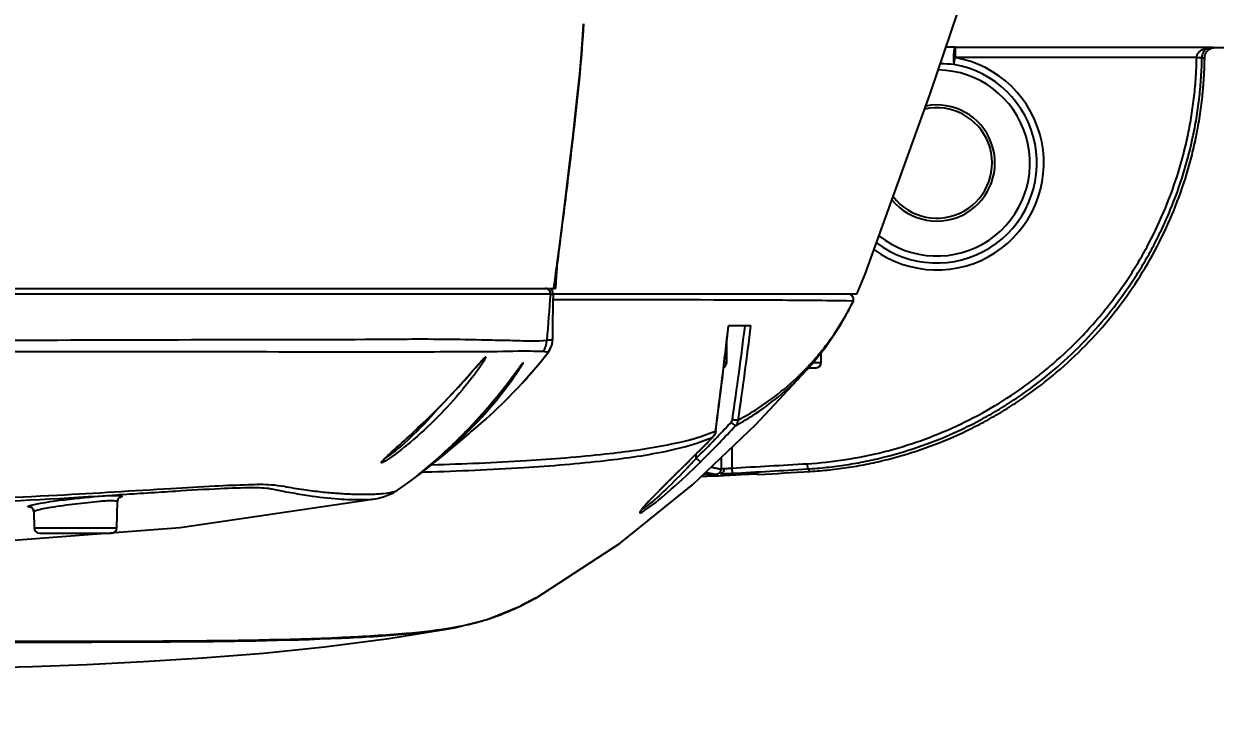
# Model space of a CAD drawing. Header units: millimetres. Extents: x 5828 to 6704, y 123 to 421.
# Drawn here: x 6559.23 to 6564.9, y 207.57 to 210.88 of the extents above; entities that cross this region are included whole.
import ezdxf

# ---------------------------------------------------------------- set-up
doc = ezdxf.new("R2010")
doc.units = ezdxf.units.MM
for name, color, linetype in [('外形图', 7, 'Continuous'), ('尺寸标注', 7, 'Continuous'), ('运动范围', 7, 'Continuous')]:
    doc.layers.add(name, color=color, linetype=linetype)
doc.styles.add('微软雅黑', font='msyh.ttc', dxfattribs={"height": 1.5})
doc.dimstyles.new('尺寸标注_1_20比例', dxfattribs={"dimtxt": 1.5, "dimasz": 1.25, "dimexe": 0.5, "dimexo": 0.4, "dimgap": 0.5, "dimtad": 1, "dimdec": 1, "dimlfac": 20, "dimdsep": 46, "dimtxsty": '微软雅黑', "dimcen": 0.09, "dimadec": 0, "dimazin": 0, "dimtp": 0.01, "dimtm": 0.01, "dimtfac": 1, "dimtdec": 1, "dimtofl": 0, "dimtmove": 0, "dimatfit": 3, "dimfxl": 1, "dimtolj": 1, "dimarcsym": 0})

# ---------------------------------------------------------------- blocks, each defined once
blk = doc.blocks.new('*D1146')
at = {"layer": 'Defpoints', "color": 0}
for p in [(6488.2514, 214.3423), (6559.4529, 214.3423), (6635.7237, 214.3423), (6618.6004, 203.913), (6564.9841, 201.5194)]:
    blk.add_point(p, dxfattribs=at)
at = {"layer": '尺寸标注', "color": 0, "lineweight": -2}
blk.add_arc((6559.4529, 214.3423), 13.965, 185.13022, 344.86978, dxfattribs=at)
at = {"layer": '尺寸标注', "color": 0}
for points in [[(6545.7519, 213.1029), (6545.3356, 213.0842), (6545.4878, 214.3423)], [(6573.1371, 210.6519), (6572.7305, 210.7426), (6573.2057, 211.9173)]]:
    blk.add_solid(points, dxfattribs=at)
at = {"layer": '尺寸标注', "color": 0, "insert": (6555.4094, 202.3101), "char_height": 1.5, "attachment_point": 5, "rotation": 341.4248, "style": '微软雅黑'}
blk.add_mtext('\\A1;{\\fAlibaba PuHuiTi 3.0 55 Regular|b0|i0|c134|p18;+\\A1;170%%d}', dxfattribs=at)

msp = doc.modelspace()

# ---------------------------------------------------------------- linework, layer by layer
at = {"layer": '外形图', "linetype": 'ByBlock'}
for p, q in [((6563.6647, 210.7691), (6563.621, 210.7692)), ((6563.6647, 210.7691), (6564.8885, 210.7691)), ((6563.6647, 210.7691), (6563.6647, 210.7191)), ((6564.9027, 210.7673), (6567.3529, 210.7673)), ((6563.6591, 210.6866), (6563.6647, 210.7191)), ((6564.8148, 210.7191), (6563.6645, 210.7191)), ((6561.7747, 209.7707), (6561.7731, 209.7588)), ((6561.7688, 209.6978), (6561.7701, 209.7182)), ((6561.7728, 209.7559), (6561.7701, 209.7348)), ((6561.7701, 209.7182), (6561.7711, 209.7348)), ((6561.7702, 209.7346), (6561.7703, 209.7352)), ((6561.7731, 209.7588), (6561.7703, 209.7368)), ((6561.7703, 209.7352), (6561.7709, 209.7403)), ((6561.7709, 209.7403), (6561.7723, 209.7515)), ((6561.7711, 209.7348), (6561.7722, 209.7509)), ((6561.7644, 209.6198), (6561.766, 209.6491)), ((6561.766, 209.6491), (6561.7674, 209.6745)), ((6561.7674, 209.6745), (6561.7688, 209.6978)), ((6563.1974, 209.5923), (6563.236, 209.6876)), ((6555.084, 209.6198), (6561.7626, 209.6198)), ((6555.091, 209.5935), (6561.7388, 209.5935)), ((6561.74, 209.6163), (6561.7273, 209.6198)), ((6561.7491, 209.6071), (6561.74, 209.6163)), ((6561.7523, 209.5941), (6561.7491, 209.6071)), ((6563.1974, 209.5923), (6561.7523, 209.5923)), ((6563.1798, 209.5594), (6563.1477, 209.5602)), ((6563.1766, 209.5828), (6563.1679, 209.5898)), ((6563.1814, 209.5726), (6563.1766, 209.5828)), ((6563.179, 209.5565), (6563.1804, 209.5594)), ((6563.1794, 209.5562), (6563.1804, 209.5594)), ((6563.1804, 209.5594), (6563.1798, 209.5594)), ((6562.6932, 209.4423), (6562.5859, 209.4423)), ((6561.7493, 209.3777), (6561.7498, 209.3777)), ((6562.5779, 209.2673), (6562.5779, 209.3662)), ((6561.6796, 209.2553), (6561.7289, 209.3169)), ((6561.7288, 209.3172), (6561.7289, 209.3169)), ((6563.0279, 209.2673), (6563.0279, 209.3149)), ((6561.3884, 209.2496), (6561.3959, 209.2581)), ((6561.6008, 209.2568), (6561.6041, 209.2612)), ((6561.6046, 209.1691), (6561.6796, 209.2553)), ((6562.5662, 209.2673), (6562.5779, 209.2673)), ((6562.7167, 208.9712), (6562.9808, 209.2561)), ((6562.9692, 209.2431), (6562.9808, 209.2561)), ((6562.9766, 209.2607), (6562.9788, 209.2631)), ((6562.9808, 209.2561), (6562.9828, 209.2585)), ((6562.9896, 209.2673), (6563.0279, 209.2673)), ((6561.5886, 209.2405), (6561.5912, 209.2439)), ((6562.9679, 209.2423), (6563.0029, 209.2423)), ((6561.5788, 209.1415), (6561.61, 209.1751)), ((6561.6046, 209.1691), (6561.6101, 209.1751)), ((6561.3499, 208.9279), (6561.3602, 208.9367)), ((6562.5116, 208.9117), (6562.5114, 208.9117)), ((6562.5256, 208.9406), (6562.5249, 208.9408)), ((6562.6019, 208.8623), (6562.6019, 208.7645)), ((6560.9566, 208.816), (6560.9647, 208.8237)), ((6560.9647, 208.8237), (6560.9743, 208.8326)), ((6562.4328, 208.8115), (6562.4329, 208.8319)), ((6562.5519, 208.8149), (6562.5519, 208.7612)), ((6561.1015, 208.725), (6561.1272, 208.7446)), ((6561.1269, 208.7453), (6561.1292, 208.7454)), ((6561.1272, 208.7446), (6561.1527, 208.7643)), ((6561.1292, 208.7454), (6561.1443, 208.7459)), ((6561.1541, 208.7687), (6561.1633, 208.7764)), ((6561.1633, 208.7764), (6561.1733, 208.785)), ((6561.1683, 208.7798), (6561.1741, 208.78)), ((6561.1733, 208.785), (6561.1841, 208.7944)), ((6562.3855, 208.7852), (6562.3853, 208.7851)), ((6562.6019, 208.7645), (6562.6033, 208.7395)), ((6562.9601, 208.7851), (6562.9616, 208.7602)), ((6562.9747, 208.7483), (6562.9616, 208.7602)), ((6562.4774, 208.7332), (6562.5258, 208.7358)), ((6562.5307, 208.7364), (6562.5364, 208.7367)), ((6562.5473, 208.7371), (6562.5474, 208.7371)), ((6562.6753, 208.7356), (6562.6858, 208.7362)), ((6562.6858, 208.7362), (6562.6966, 208.7367)), ((6562.6966, 208.7367), (6562.7049, 208.7371)), ((6562.7049, 208.7371), (6562.7108, 208.7374)), ((6562.7108, 208.7374), (6562.7144, 208.7375)), ((6562.7144, 208.7375), (6562.717, 208.7376)), ((6562.717, 208.7376), (6562.7187, 208.7376)), ((6562.7187, 208.7376), (6562.7199, 208.7376)), ((6562.7199, 208.7376), (6562.7206, 208.7377)), ((6562.7206, 208.7377), (6562.7212, 208.7377)), ((6562.7212, 208.7377), (6562.7216, 208.7377)), ((6562.7216, 208.7377), (6562.7218, 208.7377)), ((6562.722, 208.7377), (6562.7221, 208.7377)), ((6562.7253, 208.7376), (6562.7293, 208.7339)), ((6559.6755, 208.637), (6559.6871, 208.6378)), ((6560.9918, 208.6467), (6561.0107, 208.6586)), ((6559.6748, 208.4794), (6559.677, 208.6056)), ((6560.9132, 208.6198), (6560.9136, 208.6198)), ((6559.2758, 208.5693), (6559.2796, 208.5569)), ((6559.2796, 208.5569), (6559.2809, 208.4794)), ((6559.2809, 208.4794), (6559.6748, 208.4794)), ((6559.3059, 208.4548), (6559.6498, 208.4548)), ((6561.5972, 208.1079), (6561.6673, 208.1445)), ((6561.6674, 208.1445), (6561.5998, 208.1092)), ((6561.669, 208.1454), (6561.6674, 208.1445)), ((6561.5925, 208.1057), (6561.5973, 208.108)), ((6561.5972, 208.1079), (6561.5973, 208.1079)), ((6561.5973, 208.108), (6561.5998, 208.1092)), ((6561.2823, 208.0041), (6561.2825, 208.0041))]:
    msp.add_line(p, q, dxfattribs=at)
for points in [[(6563.2366, 209.6882), (6563.5459, 210.5472), (6563.8129, 211.3365), (6564.007, 211.9704), (6564.1416, 212.4624)], [(6561.7723, 209.7515), (6561.781, 209.8193), (6561.8, 209.9686), (6561.8166, 210.1018), (6561.8314, 210.2228), (6561.8447, 210.3349), (6561.8568, 210.4409), (6561.8678, 210.5431), (6561.8777, 210.642), (6561.8861, 210.737), (6561.8929, 210.8275), (6561.8963, 210.8802)], [(6561.7498, 209.3779), (6561.7499, 209.3962), (6561.7502, 209.4355), (6561.7505, 209.475), (6561.751, 209.5145), (6561.7516, 209.5537), (6561.7524, 209.5943)], [(6562.9827, 209.2588), (6563.0489, 209.341), (6563.1205, 209.4483), (6563.1794, 209.5562)], [(6563.1794, 209.5562), (6563.1813, 209.5614), (6563.1814, 209.5726)], [(6561.7289, 209.3169), (6561.7316, 209.3206), (6561.7451, 209.3477), (6561.7498, 209.3775)], [(6561.3959, 209.2581), (6561.4026, 209.2657), (6561.4086, 209.2723), (6561.4137, 209.2779), (6561.4179, 209.2825), (6561.4212, 209.2858), (6561.4232, 209.2877), (6561.4234, 209.2879)], [(6561.5913, 209.2441), (6561.5954, 209.2496), (6561.5988, 209.2541), (6561.6016, 209.2578), (6561.6036, 209.2604), (6561.6038, 209.2606)], [(6561.0282, 208.8815), (6561.0457, 208.8975), (6561.0648, 208.915), (6561.0856, 208.9343), (6561.1079, 208.9553), (6561.1321, 208.9783), (6561.1588, 209.0042), (6561.1865, 209.0316), (6561.2114, 209.0567), (6561.2327, 209.0786), (6561.2517, 209.0984), (6561.2691, 209.1168), (6561.2852, 209.1341), (6561.3002, 209.1504), (6561.3142, 209.1659), (6561.3274, 209.1804), (6561.3396, 209.1941), (6561.351, 209.2069), (6561.3615, 209.2189), (6561.3884, 209.2496)], [(6561.1841, 208.7944), (6561.1899, 208.7994), (6561.1958, 208.8046), (6561.202, 208.8101), (6561.2084, 208.8158), (6561.215, 208.8217), (6561.2219, 208.8279), (6561.2289, 208.8343), (6561.2362, 208.841), (6561.2437, 208.8479), (6561.2515, 208.8551), (6561.2594, 208.8626), (6561.2676, 208.8704), (6561.2761, 208.8785), (6561.2848, 208.8869), (6561.2937, 208.8956), (6561.3028, 208.9046), (6561.3122, 208.9139), (6561.3218, 208.9235), (6561.3316, 208.9336), (6561.3418, 208.944), (6561.3523, 208.955), (6561.3632, 208.9664), (6561.3746, 208.9786), (6561.3868, 208.9919), (6561.3999, 209.0062), (6561.4137, 209.0216), (6561.428, 209.0379), (6561.4426, 209.0547), (6561.4571, 209.0717), (6561.4712, 209.0886), (6561.4846, 209.1049), (6561.497, 209.1202), (6561.5084, 209.1346), (6561.5191, 209.1481), (6561.529, 209.1608), (6561.5383, 209.1729), (6561.5469, 209.1843), (6561.555, 209.1951), (6561.5625, 209.2051), (6561.5694, 209.2143), (6561.5913, 209.2441)], [(6561.3602, 208.9367), (6561.3725, 208.9471), (6561.3967, 208.9678), (6561.4307, 208.9976), (6561.4728, 209.036), (6561.5225, 209.0839), (6561.5788, 209.1415)], [(6561.669, 208.1454), (6562.0697, 208.4066), (6562.4159, 208.686), (6562.7167, 208.9712)], [(6561.1527, 208.7643), (6561.1778, 208.784), (6561.2024, 208.8037), (6561.2265, 208.8233), (6561.2493, 208.8421), (6561.2697, 208.8592), (6561.2878, 208.8745), (6561.3039, 208.8882), (6561.318, 208.9003), (6561.3499, 208.9279)], [(6560.9743, 208.8326), (6560.9854, 208.8428), (6560.9981, 208.8543), (6561.0282, 208.8815)], [(6560.9404, 208.7993), (6560.9419, 208.8011), (6560.9452, 208.8047), (6560.9501, 208.8097), (6560.9566, 208.816)], [(6562.2046, 208.6036), (6562.2175, 208.6172), (6562.2324, 208.6327), (6562.2495, 208.6502), (6562.2687, 208.6696), (6562.2902, 208.6912), (6562.3141, 208.7149), (6562.3406, 208.7411), (6562.3699, 208.7699), (6562.3855, 208.7852)], [(6561.0104, 208.6584), (6561.0472, 208.6848), (6561.0758, 208.7058), (6561.1015, 208.725)], [(6562.5258, 208.7358), (6562.5268, 208.7358), (6562.5279, 208.7359), (6562.5291, 208.7361), (6562.5302, 208.7363), (6562.5314, 208.7365), (6562.5326, 208.7368), (6562.5338, 208.7371)], [(6562.5338, 208.7371), (6562.5351, 208.7376), (6562.5365, 208.7381)], [(6562.7218, 208.7377), (6562.722, 208.7377), (6562.722, 208.7377)], [(6562.7221, 208.7377), (6562.7222, 208.7377), (6562.7222, 208.7377)], [(6560.9136, 208.6198), (6560.9443, 208.6271), (6560.9918, 208.6467)], [(6559.0365, 208.4106), (6559.9768, 208.4807), (6560.9132, 208.6198)], [(6559.265, 208.5782), (6559.2651, 208.5782), (6559.269, 208.5762), (6559.2758, 208.5693)], [(6559.677, 208.6056), (6559.6807, 208.6179), (6559.6856, 208.6233), (6559.6871, 208.6243)], [(6561.2825, 208.0041), (6561.4378, 208.0436), (6561.5973, 208.1079)], [(6554.9488, 207.9522), (6555.2784, 207.904), (6555.6154, 207.866), (6555.9367, 207.839), (6556.236, 207.8205), (6556.5098, 207.8084), (6556.7792, 207.8003), (6557.0537, 207.7952), (6557.3366, 207.7928), (6557.6423, 207.7929), (6557.9968, 207.7955), (6558.3716, 207.8002), (6558.7059, 207.8058), (6559.0059, 207.8123), (6559.2738, 207.8199), (6559.532, 207.8295), (6559.8008, 207.8425), (6560.0846, 207.8603), (6560.372, 207.8834), (6560.6638, 207.9132), (6560.969, 207.9527), (6561.2823, 208.0041)]]:
    msp.add_lwpolyline(points, dxfattribs=at)
for centre, radius, start, end in [((6563.5779, 210.2173), 0.5093, 234.0208, 80.2004), ((6563.5779, 210.2173), 0.4762, 232.8658, 80.1798), ((6563.577, 209.6585), 1.0313, 85.4358, 89.0516), ((6563.5779, 210.2173), 0.4432, 231.5234, 89.1826), ((6563.5779, 210.2173), 0.2765, 219.3151, 101.0604), ((6563.5779, 210.2173), 0.2629, 217.5368, 102.8392), ((6504.3945, 217.1614), 57.8542, 352.509836, 352.626662), ((6508.4301, 216.6408), 53.7852, 352.4993, 352.62282), ((6561.7138, 209.5948), 0.025, 356.9927, 89.9791), ((6573.6279, 208.5618), 11.9338, 175.04159, 176.10233), ((6528.05, 213.39), 34.7608, 352.64636, 353.47905), ((6527.8667, 213.4242), 34.9476, 352.62898, 353.45755), ((6535.7563, 212.8478), 27.1237, 351.83613, 352.78728), ((6535.9161, 212.8186), 26.9891, 351.85163, 352.81362), ((6559.9386, 210.6915), 2.2569, 318.0138, 322.4854), ((6562.2134, 208.5493), 1.0821, 137.8773, 138.2232), ((6562.5529, 209.2673), 0.025, 295.6163, 0), ((6562.0566, 210.1083), 1.2509, 316.5532, 317.3483), ((6562.0803, 210.0866), 1.2188, 317.4956, 319.4234), ((6563.0029, 209.2673), 0.025, 270, 0), ((6560.473, 209.9639), 1.334, 325.3019, 326.573), ((6562.0071, 210.1129), 1.2966, 316.9909, 317.8873), ((6559.9509, 210.6808), 2.2406, 317.7756, 318.0085), ((6559.4921, 210.7291), 2.5706, 318.3412, 320.441), ((6559.5215, 210.703), 2.5313, 314.3377, 318.3385), ((6557.8135, 213.4553), 6.5501, 316.23691, 316.93156), ((6557.822, 213.4576), 6.5311, 314.32316, 315.89031), ((6557.8219, 213.4576), 6.5313, 314.80791, 315.89216), ((6562.181, 209.772), 0.8995, 291.143, 292.48), ((6557.8956, 213.3769), 6.4366, 315.95141, 316.23569), ((6557.8394, 213.4346), 6.5438, 315.93014, 316.93283), ((6559.5407, 210.6834), 2.5039, 312.7686, 314.3372), ((6558.0079, 213.2677), 6.2799, 314.79796, 315.95493), ((6558.0143, 213.2652), 6.3003, 314.79815, 315.9307), ((6560.9184, 208.8103), 0.0249, 333.7087, 340.3548), ((6561.1657, 208.5872), 0.3101, 134.9852, 135.4396), ((6561.7653, 207.9624), 1.176, 132.8717, 133.3359), ((6559.5762, 210.6442), 2.451, 309.2405, 312.7825), ((6557.8238, 213.4558), 6.5287, 314.32488, 314.80786), ((6560.2211, 210.8128), 2.9827, 316.8716, 317.859), ((6558.33, 212.1749), 4.4248, 308.9443, 309.2002), ((6560.2302, 210.8042), 2.9702, 316.7234, 316.872), ((6562.5269, 208.7612), 0.025, 292.6043, 0.0008), ((6559.3279, 268.6374), 59.9623, 273.129991, 273.472858), ((6559.3279, 268.6374), 59.9873, 273.129991, 273.472858), ((6559.3279, 268.6374), 60, 273.250295, 273.484624), ((6559.3279, 268.6374), 59.9952, 272.988502, 273.198509), ((6562.7239, 208.7626), 0.025, 265.2783, 266.0857), ((6562.7239, 208.7626), 0.025, 266.0893, 273.2594), ((6559.702, 208.6051), 0.025, 97.1846, 178.947), ((6560.9894, 208.6883), 0.0366, 301.07, 305.2215), ((6562.5503, 208.2603), 0.4868, 138.7964, 139.4844), ((6562.6333, 208.1878), 0.597, 138.4825, 138.8076), ((6559.2533, 208.556), 0.0262, 28.6516, 34.882), ((6559.3059, 208.4798), 0.025, 181, 270), ((6559.6498, 208.4798), 0.025, 270, 359), ((6561.0246, 209.4807), 1.4967, 279.9244, 280.2302), ((6561.0581, 209.2986), 1.3116, 280.2057, 281.7538), ((6561.1109, 209.0474), 1.0549, 281.7255, 287.1752), ((6561.0767, 209.1588), 1.1715, 287.1648, 288.7968)]:
    msp.add_arc(centre, radius, start, end, dxfattribs=at)
for points, knots in [([(6561.8963, 210.8802), (6561.887, 210.7223), (6561.8606, 210.465), (6561.8161, 210.0956), (6561.7892, 209.8834), (6561.7747, 209.7707)], [0, 0, 0, 0, 0.425074, 0.694694, 1, 1, 1, 1]), ([(6563.6647, 210.7691), (6563.6643, 210.7691), (6563.6637, 210.7691), (6563.663, 210.7689), (6563.6625, 210.7686), (6563.6621, 210.7683), (6563.6617, 210.7678), (6563.6615, 210.7672), (6563.6614, 210.7665), (6563.6614, 210.766), (6563.6614, 210.7653), (6563.6614, 210.7646), (6563.6614, 210.764), (6563.6613, 210.7634), (6563.6612, 210.763), (6563.6611, 210.7626), (6563.661, 210.7622), (6563.6609, 210.7617), (6563.6607, 210.7612), (6563.6606, 210.7607), (6563.6605, 210.7601), (6563.6603, 210.7592), (6563.6601, 210.7581), (6563.6599, 210.7569), (6563.6597, 210.7558), (6563.6595, 210.7541), (6563.6592, 210.7519), (6563.6589, 210.7491), (6563.6584, 210.7451), (6563.658, 210.7399), (6563.6576, 210.7332), (6563.6574, 210.7263), (6563.6573, 210.7193), (6563.6574, 210.7122), (6563.6575, 210.7053), (6563.6578, 210.6987), (6563.6583, 210.6934), (6563.6587, 210.6894), (6563.659, 210.6875), (6563.6591, 210.6866)], [0, 0, 0, 0, 0.01448, 0.021282, 0.027582, 0.033281, 0.038574, 0.049491, 0.055726, 0.062617, 0.070191, 0.078462, 0.087461, 0.092263, 0.097302, 0.102573, 0.107991, 0.113547, 0.119263, 0.125134, 0.131149, 0.14362, 0.156674, 0.170277, 0.184424, 0.199101, 0.229975, 0.26277, 0.297323, 0.370976, 0.449431, 0.531182, 0.614625, 0.698095, 0.779926, 0.858507, 0.932324, 0.967012, 1, 1, 1, 1]), ([(6564.8148, 210.7191), (6564.8148, 210.7197), (6564.8149, 210.7206), (6564.815, 210.7217), (6564.8151, 210.7229), (6564.8153, 210.7243), (6564.8156, 210.726), (6564.816, 210.7277), (6564.8166, 210.7299), (6564.818, 210.7335), (6564.8205, 210.7384), (6564.8243, 210.7437), (6564.8287, 210.7483), (6564.8349, 210.7536), (6564.8435, 210.7589), (6564.8544, 210.7636), (6564.8656, 210.7668), (6564.877, 210.7687), (6564.8847, 210.7691), (6564.8885, 210.7691)], [0, 0, 0, 0, 0.017743, 0.026615, 0.035478, 0.053159, 0.070781, 0.088333, 0.105792, 0.140393, 0.208175, 0.274163, 0.338574, 0.401687, 0.524896, 0.645492, 0.764459, 0.88246, 1, 1, 1, 1]), ([(6564.8399, 210.7197), (6564.8399, 210.722), (6564.8403, 210.7265), (6564.8421, 210.7347), (6564.8458, 210.7437), (6564.8519, 210.7523), (6564.8587, 210.7588), (6564.8659, 210.7635), (6564.8734, 210.7668), (6564.8809, 210.7687), (6564.886, 210.7691), (6564.8885, 210.7691)], [0, 0, 0, 0, 0.089181, 0.174744, 0.329546, 0.464575, 0.585229, 0.696147, 0.80067, 0.901289, 1, 1, 1, 1]), ([(6564.8528, 210.7198), (6564.8529, 210.7206), (6564.8529, 210.7218), (6564.853, 210.7233), (6564.8532, 210.7249), (6564.8536, 210.7269), (6564.8541, 210.7292), (6564.8547, 210.7315), (6564.8554, 210.7338), (6564.8563, 210.736), (6564.8575, 210.7389), (6564.8594, 210.7424), (6564.8628, 210.7477), (6564.868, 210.7537), (6564.8755, 210.7596), (6564.884, 210.764), (6564.8932, 210.7667), (6564.8995, 210.7673), (6564.9027, 210.7673)], [0, 0, 0, 0, 0.031284, 0.046918, 0.06255, 0.093834, 0.125127, 0.156399, 0.187673, 0.218955, 0.250234, 0.312772, 0.375312, 0.500249, 0.625187, 0.750125, 0.875063, 1, 1, 1, 1]), ([(6564.8885, 210.7691), (6564.8909, 210.7685), (6564.8956, 210.7676), (6564.9003, 210.7673), (6564.9027, 210.7673)], [0, 0, 0, 0, 0.504256, 1, 1, 1, 1]), ([(6562.9601, 208.7851), (6563.0213, 208.7889), (6563.1435, 208.802), (6563.294, 208.8326), (6563.4123, 208.8653), (6563.5289, 208.9036), (6563.6711, 208.9615), (6563.8346, 209.0466), (6563.9636, 209.1299), (6564.0618, 209.2035), (6564.1565, 209.2816), (6564.2456, 209.3663), (6564.3284, 209.4568), (6564.3873, 209.5275), (6564.4429, 209.6009), (6564.495, 209.6768), (6564.5435, 209.7551), (6564.6032, 209.8623), (6564.6684, 210.0014), (6564.7203, 210.1459), (6564.7536, 210.264), (6564.7745, 210.3537), (6564.7883, 210.4291), (6564.7973, 210.4898), (6564.803, 210.5355), (6564.8076, 210.5813), (6564.8106, 210.6195), (6564.8124, 210.6502), (6564.8138, 210.6808), (6564.8145, 210.7038), (6564.8148, 210.7191)], [0, 0, 0, 0, 0.062491, 0.124982, 0.156236, 0.18749, 0.249981, 0.312473, 0.374964, 0.406218, 0.437472, 0.499963, 0.531217, 0.562471, 0.593725, 0.624979, 0.656233, 0.687487, 0.749978, 0.812469, 0.843723, 0.874977, 0.906231, 0.921859, 0.937487, 0.953115, 0.968744, 0.976558, 0.984372, 1, 1, 1, 1]), ([(6562.9616, 208.7602), (6562.9927, 208.7621), (6563.0546, 208.7673), (6563.1471, 208.7794), (6563.2389, 208.7959), (6563.3601, 208.8234), (6563.509, 208.8685), (6563.6531, 208.9272), (6563.7647, 208.982), (6563.8463, 209.027), (6563.9258, 209.0758), (6564.0287, 209.1457), (6564.1509, 209.2419), (6564.2863, 209.3705), (6564.409, 209.5111), (6564.4999, 209.6373), (6564.5654, 209.743), (6564.6107, 209.8245), (6564.6522, 209.908), (6564.7023, 210.0218), (6564.7549, 210.1683), (6564.7935, 210.319), (6564.816, 210.4412), (6564.8285, 210.5336), (6564.8367, 210.6265), (6564.8393, 210.6887), (6564.8399, 210.7197)], [0, 0, 0, 0, 0.031254, 0.062508, 0.093763, 0.125017, 0.187508, 0.25, 0.281254, 0.312508, 0.343763, 0.375017, 0.437508, 0.5, 0.562492, 0.624983, 0.656237, 0.687492, 0.718746, 0.75, 0.812492, 0.874983, 0.906237, 0.937492, 0.968746, 1, 1, 1, 1]), ([(6562.9747, 208.7483), (6563.0058, 208.7502), (6563.068, 208.7554), (6563.1608, 208.7677), (6563.253, 208.7842), (6563.3747, 208.812), (6563.5241, 208.8574), (6563.6687, 208.9166), (6563.7806, 208.9718), (6563.8625, 209.0171), (6563.9422, 209.0663), (6564.0453, 209.1366), (6564.1678, 209.2335), (6564.3032, 209.363), (6564.426, 209.5046), (6564.535, 209.657), (6564.6292, 209.819), (6564.7079, 209.9891), (6564.76, 210.1363), (6564.7932, 210.2566), (6564.8139, 210.3479), (6564.8276, 210.4247), (6564.8364, 210.4865), (6564.8409, 210.5252), (6564.844, 210.5563), (6564.8461, 210.5796), (6564.8479, 210.6029), (6564.8494, 210.6263), (6564.8507, 210.6496), (6564.8516, 210.673), (6564.8524, 210.6964), (6564.8527, 210.712), (6564.8528, 210.7198)], [0, 0, 0, 0, 0.031255, 0.062509, 0.093764, 0.125019, 0.187511, 0.250004, 0.281258, 0.312513, 0.343768, 0.375023, 0.437515, 0.500007, 0.5625, 0.624992, 0.687484, 0.749977, 0.812469, 0.843724, 0.874978, 0.906231, 0.921859, 0.937487, 0.945301, 0.953115, 0.960929, 0.968744, 0.976558, 0.984372, 0.992186, 1, 1, 1, 1]), ([(6564.8148, 210.7191), (6564.8164, 210.7191), (6564.8196, 210.7192), (6564.8242, 210.7192), (6564.8278, 210.7193), (6564.8305, 210.7193), (6564.8323, 210.7193), (6564.834, 210.7194), (6564.8354, 210.7194), (6564.8367, 210.7195), (6564.8376, 210.7195), (6564.8383, 210.7196), (6564.8387, 210.7196), (6564.839, 210.7196), (6564.8393, 210.7196), (6564.8395, 210.7197), (6564.8397, 210.7197), (6564.8398, 210.7197), (6564.8398, 210.7197), (6564.8399, 210.7197)], [0, 0, 0, 0, 0.192695, 0.378182, 0.549492, 0.627794, 0.700197, 0.766018, 0.824642, 0.875516, 0.918165, 0.936277, 0.95219, 0.965868, 0.977279, 0.986401, 0.993218, 0.997731, 1, 1, 1, 1]), ([(6564.8399, 210.7197), (6564.842, 210.7192), (6564.8462, 210.7184), (6564.8505, 210.718), (6564.8527, 210.718)], [0, 0, 0, 0, 0.503978, 1, 1, 1, 1]), ([(6561.7388, 209.5933), (6561.7426, 209.593), (6561.747, 209.5936), (6561.7516, 209.5945), (6561.7523, 209.5943)], [0, 0, 0, 0, 0.835733, 1, 1, 1, 1]), ([(6563.1477, 209.5602), (6563.0228, 209.5625), (6562.5578, 209.5647), (6562.0927, 209.5663), (6561.7526, 209.5664)], [0, 0, 0, 0, 0.268609, 1, 1, 1, 1]), ([(6563.006, 209.2938), (6563.0227, 209.3134), (6563.0884, 209.3953), (6563.1435, 209.4856), (6563.179, 209.5565)], [0, 0, 0, 0, 0.245187, 1, 1, 1, 1]), ([(6555.102, 209.3759), (6555.1013, 209.3764), (6555.11, 209.3759), (6555.115, 209.3769), (6555.1343, 209.3766), (6555.1679, 209.377), (6555.2295, 209.3767), (6555.3204, 209.3765), (6555.4368, 209.3763), (6555.5768, 209.3761), (6555.7395, 209.376), (6555.9973, 209.3753), (6556.364, 209.3736), (6556.848, 209.3733), (6557.3785, 209.3732), (6558.1254, 209.3729), (6559.0335, 209.3723), (6560.0076, 209.3769), (6560.7355, 209.3757), (6561.1913, 209.3809), (6561.4305, 209.3747), (6561.5853, 209.3724), (6561.6727, 209.368), (6561.7218, 209.373)], [0, 0, 0, 0, 0.000427, 0.001898, 0.004404, 0.007923, 0.017915, 0.031757, 0.049359, 0.070576, 0.095226, 0.123086, 0.187429, 0.261385, 0.342448, 0.427849, 0.59985, 0.754008, 0.869259, 0.929728, 0.96057, 0.97765, 1, 1, 1, 1]), ([(6561.7218, 209.373), (6561.7266, 209.3741), (6561.7342, 209.3751), (6561.7433, 209.3762), (6561.7476, 209.3782), (6561.7493, 209.3777)], [0, 0, 0, 0, 0.535776, 0.811499, 1, 1, 1, 1]), ([(6555.1223, 209.3186), (6555.1233, 209.3174), (6555.1307, 209.3204), (6555.1428, 209.3183), (6555.166, 209.32), (6555.1969, 209.3192), (6555.2371, 209.3191), (6555.3078, 209.3184), (6555.4171, 209.3184), (6555.5724, 209.3188), (6555.7586, 209.3193), (6555.9736, 209.3193), (6556.2148, 209.3192), (6556.4795, 209.3191), (6556.87, 209.3198), (6557.3916, 209.3211), (6558.0399, 209.3209), (6558.6959, 209.3206), (6559.3285, 209.3195), (6560.0417, 209.32), (6560.6809, 209.3179), (6561.1646, 209.3182), (6561.3456, 209.3198), (6561.3863, 209.3193)], [0, 0, 0, 0, 0.000739, 0.002885, 0.006453, 0.011451, 0.017863, 0.025662, 0.045313, 0.070198, 0.100041, 0.134499, 0.173165, 0.215574, 0.261246, 0.360193, 0.465368, 0.571772, 0.674354, 0.768318, 0.91334, 0.980486, 1, 1, 1, 1]), ([(6561.3863, 209.3193), (6561.4524, 209.3186), (6561.5378, 209.3214), (6561.6438, 209.3229), (6561.6836, 209.3205), (6561.7042, 209.3207)], [0, 0, 0, 0, 0.624123, 0.805671, 1, 1, 1, 1]), ([(6561.7042, 209.3207), (6561.7087, 209.3201), (6561.7154, 209.3187), (6561.7236, 209.3171), (6561.7276, 209.3181), (6561.729, 209.3175)], [0, 0, 0, 0, 0.54583, 0.818719, 1, 1, 1, 1]), ([(6560.9651, 208.8243), (6560.9999, 208.8566), (6561.0786, 208.9264), (6561.1957, 209.0391), (6561.3073, 209.1563), (6561.3752, 209.2352), (6561.4065, 209.2702)], [0, 0, 0, 0, 0.226664, 0.502701, 0.77597, 1, 1, 1, 1]), ([(6561.415, 209.2645), (6561.3895, 209.2255), (6561.3259, 209.1425), (6561.2173, 209.0198), (6561.0962, 208.9055), (6561.0113, 208.8372), (6560.9705, 208.8097)], [0, 0, 0, 0, 0.219025, 0.489766, 0.768963, 1, 1, 1, 1]), ([(6561.4313, 209.2937), (6561.4314, 209.2901), (6561.4242, 209.2803), (6561.4192, 209.2709), (6561.415, 209.2645)], [0, 0, 0, 0, 0.318377, 1, 1, 1, 1]), ([(6561.4222, 209.2872), (6561.4235, 209.2885), (6561.4251, 209.2902), (6561.4313, 209.2956), (6561.4313, 209.2937)], [0, 0, 0, 0, 0.479339, 1, 1, 1, 1]), ([(6561.5863, 209.2291), (6561.5918, 209.2374), (6561.594, 209.2414), (6561.6118, 209.2689), (6561.6086, 209.2659)], [0, 0, 0, 0, 0.692317, 1, 1, 1, 1]), ([(6561.6041, 209.2612), (6561.6052, 209.2625), (6561.6057, 209.2632), (6561.6086, 209.2664), (6561.6086, 209.2659)], [0, 0, 0, 0, 0.780434, 1, 1, 1, 1]), ([(6561.1289, 208.7466), (6561.1643, 208.7742), (6561.328, 208.9092), (6561.4746, 209.0669), (6561.5697, 209.2045)], [0, 0, 0, 0, 0.211698, 1, 1, 1, 1]), ([(6561.474, 209.0919), (6561.4852, 209.1056), (6561.5246, 209.1542), (6561.562, 209.2043), (6561.5886, 209.2405)], [0, 0, 0, 0, 0.282759, 1, 1, 1, 1]), ([(6562.62, 208.9661), (6562.6518, 208.9839), (6562.774, 209.057), (6562.8831, 209.1511), (6562.9553, 209.2284)], [0, 0, 0, 0, 0.256416, 1, 1, 1, 1]), ([(6562.6327, 208.9932), (6562.6642, 209.0104), (6562.7851, 209.0809), (6562.8932, 209.1725), (6562.9647, 209.248)], [0, 0, 0, 0, 0.25648, 1, 1, 1, 1]), ([(6561.2137, 209.0589), (6561.1735, 209.0113), (6561.0961, 208.9289), (6561.0117, 208.8532), (6560.9707, 208.8237)], [0, 0, 0, 0, 0.552261, 1, 1, 1, 1]), ([(6562.5986, 208.9824), (6562.603, 208.9782), (6562.6097, 208.974), (6562.6172, 208.9654), (6562.62, 208.9661)], [0, 0, 0, 0, 0.67332, 1, 1, 1, 1]), ([(6562.6051, 208.9961), (6562.6082, 208.9956), (6562.6173, 208.9946), (6562.6266, 208.9924), (6562.6327, 208.9932)], [0, 0, 0, 0, 0.336721, 1, 1, 1, 1]), ([(6561.1443, 208.7459), (6561.3001, 208.7508), (6561.586, 208.7621), (6561.9729, 208.7946), (6562.2751, 208.836), (6562.4447, 208.883), (6562.5114, 208.9117)], [0, 0, 0, 0, 0.338337, 0.620829, 0.842432, 1, 1, 1, 1]), ([(6561.1741, 208.78), (6561.3239, 208.7848), (6561.5995, 208.7958), (6561.9742, 208.8263), (6562.2699, 208.865), (6562.438, 208.9069), (6562.5054, 208.933)], [0, 0, 0, 0, 0.334503, 0.615628, 0.83872, 1, 1, 1, 1]), ([(6560.9334, 208.7905), (6560.9336, 208.7925), (6560.9381, 208.7974), (6560.9419, 208.8018), (6560.9448, 208.8047)], [0, 0, 0, 0, 0.323277, 1, 1, 1, 1]), ([(6560.9705, 208.8097), (6560.9677, 208.8078), (6560.9584, 208.8017), (6560.9491, 208.7958), (6560.9423, 208.7924)], [0, 0, 0, 0, 0.311246, 1, 1, 1, 1]), ([(6560.9707, 208.8237), (6560.9688, 208.8223), (6560.9625, 208.8179), (6560.956, 208.8135), (6560.9513, 208.8109)], [0, 0, 0, 0, 0.305105, 1, 1, 1, 1]), ([(6562.4328, 208.8115), (6562.437, 208.8072), (6562.443, 208.8012), (6562.4499, 208.7964), (6562.4527, 208.7943), (6562.4536, 208.7945)], [0, 0, 0, 0, 0.672582, 0.8986, 1, 1, 1, 1]), ([(6560.9423, 208.7924), (6560.941, 208.7918), (6560.939, 208.7907), (6560.9333, 208.7889), (6560.9334, 208.7905)], [0, 0, 0, 0, 0.463062, 1, 1, 1, 1]), ([(6561.1054, 208.7286), (6561.1058, 208.7281), (6561.1081, 208.7316), (6561.1123, 208.733), (6561.1198, 208.7398), (6561.1256, 208.744), (6561.1289, 208.7466)], [0, 0, 0, 0, 0.063842, 0.25518, 0.571358, 1, 1, 1, 1]), ([(6562.3854, 208.785), (6562.3479, 208.7482), (6562.2807, 208.6818), (6562.214, 208.6148), (6562.1863, 208.5835)], [0, 0, 0, 0, 0.556895, 1, 1, 1, 1]), ([(6562.193, 208.5663), (6562.2355, 208.5956), (6562.3238, 208.6707), (6562.4083, 208.7494), (6562.4538, 208.7943)], [0, 0, 0, 0, 0.446778, 1, 1, 1, 1]), ([(6562.3927, 208.7681), (6562.3587, 208.732), (6562.2959, 208.669), (6562.2303, 208.6085), (6562.1991, 208.5846)], [0, 0, 0, 0, 0.557866, 1, 1, 1, 1]), ([(6562.4785, 208.7448), (6562.4841, 208.7433), (6562.4922, 208.7414), (6562.5024, 208.7391), (6562.5088, 208.7378), (6562.5143, 208.7368), (6562.5189, 208.7361), (6562.5222, 208.7358), (6562.5244, 208.7357), (6562.5253, 208.7357), (6562.5258, 208.7358)], [0, 0, 0, 0, 0.363518, 0.516731, 0.650958, 0.766259, 0.862728, 0.940528, 0.972525, 1, 1, 1, 1]), ([(6562.5041, 208.7692), (6562.5074, 208.7684), (6562.5136, 208.7669), (6562.5224, 208.7648), (6562.5301, 208.7632), (6562.5366, 208.762), (6562.5414, 208.7613), (6562.5446, 208.7609), (6562.5466, 208.7607), (6562.5483, 208.7607), (6562.5498, 208.7607), (6562.5509, 208.7609), (6562.5516, 208.761), (6562.5519, 208.7612)], [0, 0, 0, 0, 0.209423, 0.394464, 0.55517, 0.691612, 0.803909, 0.85107, 0.892291, 0.927641, 0.957225, 0.981228, 1, 1, 1, 1]), ([(6562.5647, 208.7621), (6562.5648, 208.759), (6562.564, 208.7529), (6562.561, 208.746), (6562.5574, 208.7417), (6562.5544, 208.7393), (6562.5516, 208.738), (6562.5493, 208.7373), (6562.5481, 208.7372), (6562.5475, 208.7371)], [0, 0, 0, 0, 0.281644, 0.545331, 0.667642, 0.783064, 0.892668, 0.945933, 1, 1, 1, 1]), ([(6562.5519, 208.7612), (6562.5519, 208.7612), (6562.5519, 208.7612), (6562.552, 208.7612), (6562.552, 208.7612), (6562.5521, 208.7612), (6562.5523, 208.7612), (6562.5525, 208.7612), (6562.5528, 208.7613), (6562.5533, 208.7613), (6562.5538, 208.7614), (6562.5545, 208.7614), (6562.5556, 208.7615), (6562.5568, 208.7616), (6562.5582, 208.7617), (6562.5597, 208.7618), (6562.5619, 208.7619), (6562.5637, 208.762), (6562.5647, 208.7621)], [0, 0, 0, 0, 0.00147, 0.004951, 0.010446, 0.017953, 0.027469, 0.038986, 0.067995, 0.104923, 0.149711, 0.202279, 0.262526, 0.405377, 0.487598, 0.576788, 0.775454, 1, 1, 1, 1]), ([(6562.5647, 208.7621), (6562.5653, 208.7621), (6562.5665, 208.7621), (6562.5681, 208.7621), (6562.5694, 208.7621), (6562.5704, 208.7622), (6562.5714, 208.7623), (6562.5729, 208.7624), (6562.5747, 208.7625), (6562.5769, 208.7626), (6562.5792, 208.7628), (6562.5816, 208.7629), (6562.584, 208.7631), (6562.5873, 208.7633), (6562.5915, 208.7637), (6562.5967, 208.7641), (6562.6001, 208.7643), (6562.6019, 208.7645)], [0, 0, 0, 0, 0.048445, 0.099513, 0.125981, 0.153061, 0.180737, 0.20898, 0.267061, 0.327145, 0.389074, 0.452676, 0.517777, 0.584195, 0.720253, 0.859359, 1, 1, 1, 1]), ([(6560.9015, 208.6391), (6560.8653, 208.6375), (6560.8066, 208.6374), (6560.7224, 208.6433), (6560.6462, 208.6488), (6560.5773, 208.6593), (6560.5178, 208.6671), (6560.467, 208.677), (6560.3947, 208.6873), (6560.2841, 208.6837), (6560.1246, 208.678), (6559.8217, 208.6594), (6559.3534, 208.63), (6558.7171, 208.6032), (6558.0293, 208.5924), (6557.4549, 208.6028), (6557.022, 208.6213), (6556.7366, 208.6378), (6556.5206, 208.6533), (6556.3679, 208.6653), (6556.27, 208.6734), (6556.1842, 208.6805), (6556.1108, 208.6867), (6556.05, 208.6913), (6556.0034, 208.6951), (6555.9679, 208.6951), (6555.9507, 208.6975), (6555.9343, 208.6917), (6555.9438, 208.6881), (6555.9468, 208.6868)], [0, 0, 0, 0, 0.021823, 0.035282, 0.050799, 0.067838, 0.077259, 0.086907, 0.099027, 0.12108, 0.153328, 0.195266, 0.303786, 0.435918, 0.578754, 0.717993, 0.781831, 0.839681, 0.890156, 0.912213, 0.931949, 0.949271, 0.964097, 0.976325, 0.985865, 0.992662, 0.996685, 0.998025, 1, 1, 1, 1]), ([(6561.1054, 208.7286), (6561.1053, 208.7292), (6561.1086, 208.7304), (6561.1098, 208.7323), (6561.1113, 208.7335)], [0, 0, 0, 0, 0.258065, 1, 1, 1, 1]), ([(6562.4774, 208.7332), (6562.4767, 208.7332), (6562.4753, 208.7332), (6562.4728, 208.7333), (6562.47, 208.7337), (6562.4679, 208.734), (6562.4668, 208.7341)], [0, 0, 0, 0, 0.18516, 0.413121, 0.684595, 1, 1, 1, 1]), ([(6562.5478, 208.7369), (6562.5487, 208.737), (6562.5505, 208.737), (6562.5533, 208.7371), (6562.5563, 208.7373), (6562.5605, 208.7374), (6562.5661, 208.7377), (6562.5755, 208.7381), (6562.588, 208.7387), (6562.5981, 208.7392), (6562.6033, 208.7395)], [0, 0, 0, 0, 0.048457, 0.099625, 0.153319, 0.209328, 0.327611, 0.453159, 0.720564, 1, 1, 1, 1]), ([(6562.6753, 208.7356), (6562.6803, 208.7359), (6562.6898, 208.7364), (6562.703, 208.7371), (6562.7126, 208.7375), (6562.7187, 208.7376), (6562.7212, 208.7377), (6562.7222, 208.7377)], [0, 0, 0, 0, 0.319102, 0.609041, 0.843209, 0.932367, 1, 1, 1, 1]), ([(6562.7297, 208.7339), (6562.7291, 208.7339), (6562.7278, 208.7338), (6562.7258, 208.7339), (6562.7239, 208.7341), (6562.7214, 208.7346), (6562.7183, 208.7356), (6562.7159, 208.7368), (6562.7148, 208.7375)], [0, 0, 0, 0, 0.125051, 0.250078, 0.375138, 0.500179, 0.750091, 1, 1, 1, 1]), ([(6562.7222, 208.7377), (6562.7225, 208.7377), (6562.7229, 208.7377), (6562.7235, 208.7377), (6562.724, 208.7377), (6562.7244, 208.7377), (6562.7248, 208.7377), (6562.7251, 208.7377), (6562.7252, 208.7376), (6562.7253, 208.7376), (6562.7253, 208.7376), (6562.7253, 208.7376)], [0, 0, 0, 0, 0.221584, 0.416012, 0.582927, 0.722071, 0.833258, 0.916442, 0.971731, 0.989092, 1, 1, 1, 1]), ([(6556.7297, 208.627), (6557.2197, 208.5916), (6558.2031, 208.5597), (6559.1853, 208.6053), (6559.6755, 208.637)], [0, 0, 0, 0, 0.500002, 1, 1, 1, 1]), ([(6559.2874, 208.5926), (6559.349, 208.605), (6559.4742, 208.6188), (6559.5995, 208.6328), (6559.6625, 208.6338)], [0, 0, 0, 0, 0.499085, 1, 1, 1, 1]), ([(6559.6625, 208.6338), (6559.6716, 208.634), (6559.68, 208.633), (6559.6989, 208.6331), (6559.6988, 208.6299)], [0, 0, 0, 0, 0.735414, 1, 1, 1, 1]), ([(6559.6988, 208.6299), (6559.6988, 208.6285), (6559.6936, 208.6258), (6559.6899, 208.6244), (6559.6868, 208.6235)], [0, 0, 0, 0, 0.303367, 1, 1, 1, 1]), ([(6559.6871, 208.6378), (6559.7761, 208.6436), (6559.936, 208.6542), (6560.1471, 208.6672), (6560.2986, 208.6725), (6560.3799, 208.6714), (6560.409, 208.6662)], [0, 0, 0, 0, 0.369919, 0.665096, 0.877188, 1, 1, 1, 1]), ([(6560.409, 208.6662), (6560.4248, 208.6634), (6560.4558, 208.6555), (6560.5152, 208.6457), (6560.6061, 208.6294), (6560.7181, 208.6175), (6560.8271, 208.6125), (6560.8885, 208.6152), (6560.9132, 208.6198)], [0, 0, 0, 0, 0.094899, 0.188272, 0.355281, 0.639878, 0.851622, 1, 1, 1, 1]), ([(6561.0082, 208.6569), (6560.9997, 208.6518), (6560.974, 208.6457), (6560.9486, 208.6424), (6560.9329, 208.6411)], [0, 0, 0, 0, 0.387937, 1, 1, 1, 1]), ([(6559.2523, 208.5813), (6559.2523, 208.5823), (6559.2561, 208.5845), (6559.2669, 208.5883), (6559.2786, 208.5908), (6559.2874, 208.5926)], [0, 0, 0, 0, 0.086272, 0.279563, 1, 1, 1, 1]), ([(6559.2647, 208.5776), (6559.2616, 208.5779), (6559.2581, 208.5782), (6559.2523, 208.58), (6559.2523, 208.5813)], [0, 0, 0, 0, 0.712175, 1, 1, 1, 1]), ([(6559.2896, 208.5626), (6559.3129, 208.5703), (6559.3761, 208.5802), (6559.4777, 208.5957), (6559.5795, 208.6053), (6559.643, 208.6114), (6559.6671, 208.609)], [0, 0, 0, 0, 0.193289, 0.501232, 0.809327, 1, 1, 1, 1]), ([(6559.6671, 208.609), (6559.6686, 208.6089), (6559.6716, 208.6084), (6559.677, 208.6077), (6559.677, 208.6056)], [0, 0, 0, 0, 0.409959, 1, 1, 1, 1]), ([(6562.1991, 208.5846), (6562.1941, 208.5808), (6562.1864, 208.5754), (6562.178, 208.5699), (6562.1747, 208.5693)], [0, 0, 0, 0, 0.649197, 1, 1, 1, 1]), ([(6559.2796, 208.5569), (6559.2796, 208.5573), (6559.2821, 208.5608), (6559.2863, 208.5615), (6559.2896, 208.5626)], [0, 0, 0, 0, 0.118206, 1, 1, 1, 1]), ([(6562.1725, 208.5671), (6562.1708, 208.5649), (6562.1678, 208.561), (6562.1651, 208.5564), (6562.163, 208.5524), (6562.166, 208.5504), (6562.1701, 208.5525), (6562.1795, 208.5567), (6562.1872, 208.5622), (6562.193, 208.5663)], [0, 0, 0, 0, 0.164493, 0.27831, 0.341395, 0.378518, 0.454963, 0.585205, 1, 1, 1, 1]), ([(6561.4541, 208.0498), (6561.4664, 208.054), (6561.5133, 208.0707), (6561.5593, 208.09), (6561.5925, 208.1057)], [0, 0, 0, 0, 0.260729, 1, 1, 1, 1]), ([(6554.9645, 207.954), (6555.014, 207.949), (6555.14, 207.9443), (6555.3664, 207.9411), (6555.6657, 207.9403), (6556.1863, 207.94), (6556.9478, 207.94), (6557.9376, 207.9394), (6558.9545, 207.9391), (6559.8944, 207.9393), (6560.5853, 207.9479), (6561.0282, 207.9735), (6561.2063, 207.993), (6561.2826, 208.0063)], [0, 0, 0, 0, 0.023632, 0.059771, 0.107519, 0.165644, 0.306856, 0.468936, 0.635449, 0.78943, 0.915082, 0.963258, 1, 1, 1, 1]), ([(6554.9487, 207.9522), (6554.9899, 207.9454), (6555.1015, 207.9401), (6555.3084, 207.9357), (6555.5934, 207.9349), (6555.9485, 207.9349), (6556.3646, 207.9352), (6557.0074, 207.9355), (6557.869, 207.9354), (6558.9066, 207.9352), (6559.8685, 207.9354), (6560.5752, 207.9435), (6561.0259, 207.9699), (6561.2059, 207.99), (6561.2822, 208.004)], [0, 0, 0, 0, 0.019755, 0.052718, 0.098074, 0.154624, 0.220869, 0.295037, 0.458953, 0.628796, 0.786249, 0.914417, 0.96324, 1, 1, 1, 1])]:
    msp.add_open_spline(points, degree=3, knots=knots, dxfattribs=at)
for points in [[(6563.1814, 209.5711), (6563.1802, 209.5786), (6563.1748, 209.586), (6563.1681, 209.5895)], [(6563.1804, 209.5594), (6563.1816, 209.5631), (6563.182, 209.5672), (6563.1814, 209.5711)], [(6561.7042, 209.3207), (6561.7146, 209.3358), (6561.7209, 209.3546), (6561.7218, 209.373)], [(6561.7288, 209.3172), (6561.7417, 209.3341), (6561.7493, 209.3564), (6561.7493, 209.3777)], [(6561.4109, 209.275), (6561.4146, 209.2791), (6561.4183, 209.2833), (6561.4222, 209.2872)], [(6561.4313, 209.2937), (6561.4288, 209.2902), (6561.4252, 209.2874), (6561.4212, 209.2857)], [(6561.5912, 209.2439), (6561.5943, 209.2482), (6561.5975, 209.2525), (6561.6008, 209.2568)], [(6562.6051, 208.9961), (6562.6045, 208.9915), (6562.6024, 208.9856), (6562.598, 208.9843)], [(6562.62, 208.9661), (6562.6268, 208.9734), (6562.6314, 208.9833), (6562.6327, 208.9932)], [(6562.5249, 208.9408), (6562.5237, 208.9302), (6562.5188, 208.9194), (6562.5114, 208.9117)], [(6562.5256, 208.9406), (6562.5242, 208.93), (6562.5191, 208.9194), (6562.5116, 208.9117)], [(6560.9334, 208.7905), (6560.9364, 208.7928), (6560.939, 208.7959), (6560.9407, 208.7993)], [(6560.9465, 208.8065), (6560.9503, 208.8103), (6560.9542, 208.8141), (6560.9582, 208.8178)], [(6560.9329, 208.6411), (6560.9225, 208.6402), (6560.912, 208.6396), (6560.9015, 208.6391)], [(6559.2628, 208.5799), (6559.2595, 208.581), (6559.2558, 208.5816), (6559.2523, 208.5813)], [(6559.2748, 208.5709), (6559.272, 208.575), (6559.2675, 208.5782), (6559.2628, 208.5799)], [(6562.1802, 208.5765), (6562.1776, 208.5734), (6562.175, 208.5703), (6562.1725, 208.5671)], [(6559.2796, 208.5569), (6559.2795, 208.5609), (6559.2783, 208.565), (6559.2763, 208.5685)]]:
    msp.add_open_spline(points, degree=3, dxfattribs=at)
at = {"layer": '运动范围'}
msp.add_arc((6559.4529, 214.3423), 60.06, 10, 350, dxfattribs=at)

# ---------------------------------------------------------------- dimensions: what is measured, and where the dimension line sits
at = {"layer": '尺寸标注'}
dim = msp.add_angular_dim_2l(base=(6564.9841, 201.5194), line1=((6635.7237, 214.3423), (6488.2514, 214.3423)), line2=((6559.4529, 214.3423), (6618.6004, 203.913)), text='\\A1;{\\fAlibaba PuHuiTi 3.0 55 Regular|b0|i0|c134|p18;+<>}', dimstyle='尺寸标注_1_20比例', dxfattribs=at)
dim.commit()
dim.dimension.update_dxf_attribs({"geometry": '*D1146', "text_midpoint": (6555.0043, 201.1047), "dimtype": 162})

doc.saveas('drawing.dxf')
